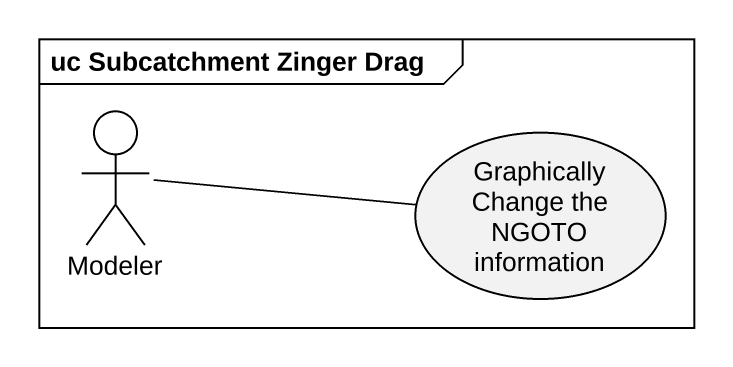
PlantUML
@startuml
mainframe uc Subcatchment Zinger Drag
actor Modeler
usecase "Graphically Change the NGOTO information" as Graphically_Change_the
Modeler -right- Graphically_Change_the
@enduml
